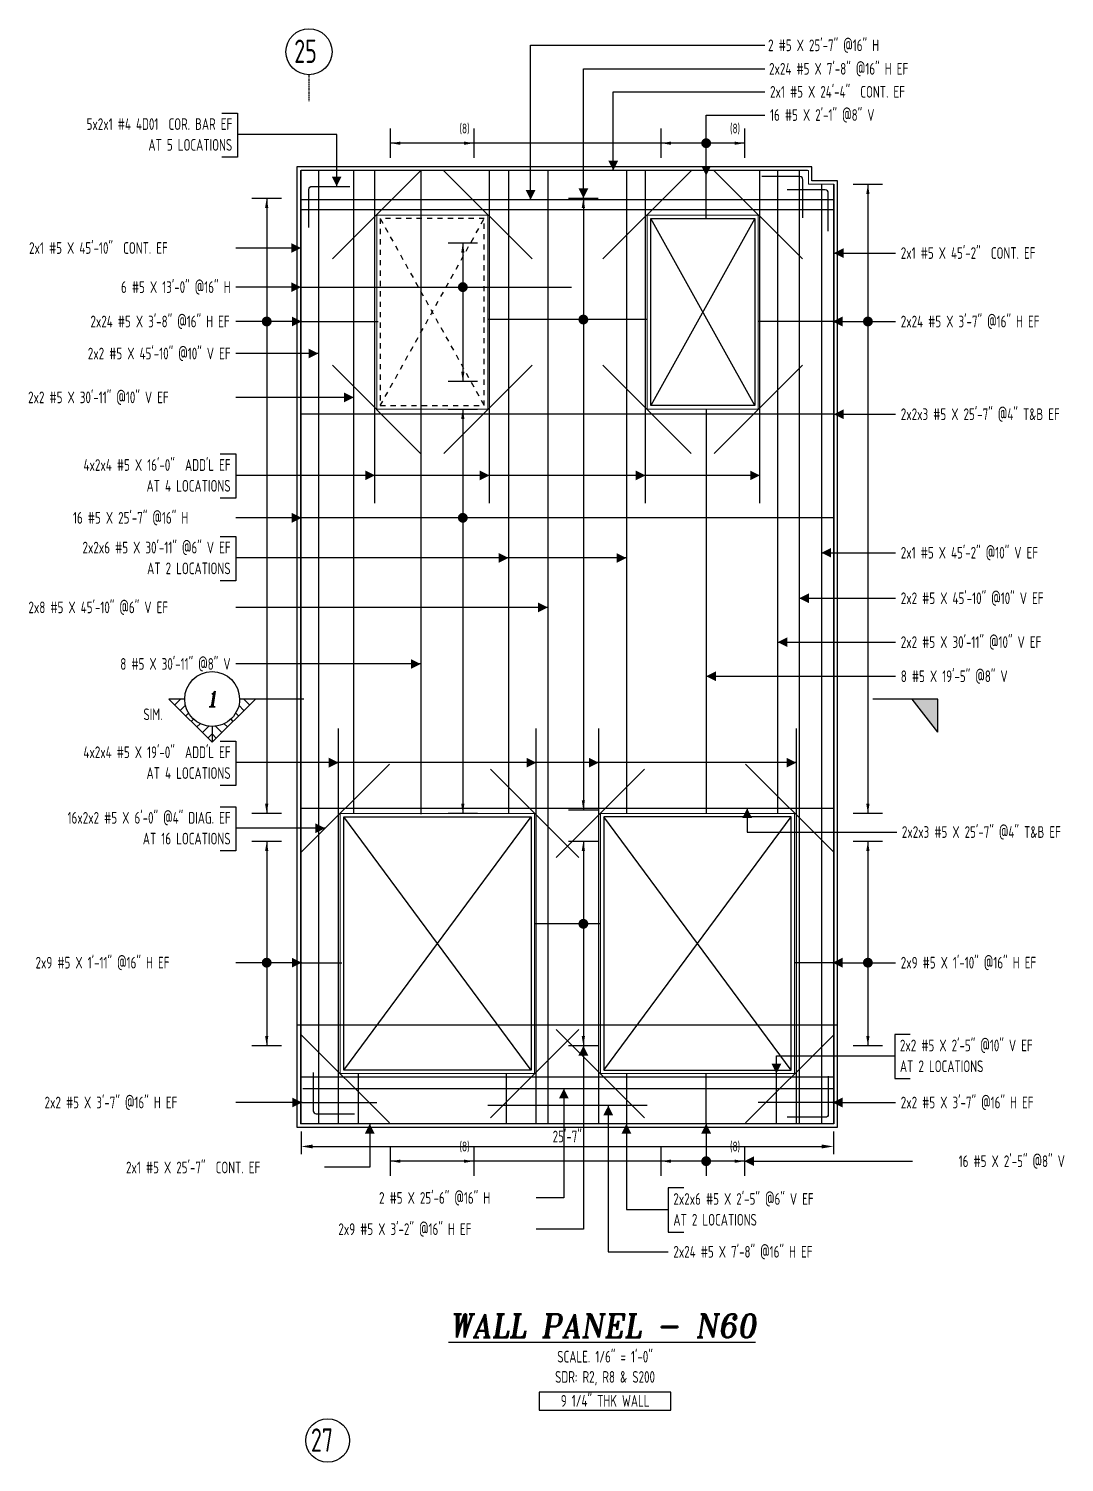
# Model space of a CAD drawing. Header units: inches. Extents: x -3675 to 33171, y -2273 to 1837.
# Drawn here: x 29381 to 29978, y 166 to 993 of the extents above; entities that cross this region are included whole.
import ezdxf
from ezdxf.enums import TextEntityAlignment as Align

# ---------------------------------------------------------------- set-up
doc = ezdxf.new("R2010")
doc.units = ezdxf.units.IN
doc.header["$MEASUREMENT"] = 0
doc.linetypes.add('HIDDEN', pattern=[6, 3, -3])
doc.linetypes.add('PHANTOM', pattern=[2.5, 1.25, -0.25, 0.25, -0.25, 0.25, -0.25])
doc.layers.get('0').update_dxf_attribs({"linetype": 'CONTINUOUS'})
doc.layers.get('Defpoints').update_dxf_attribs({"linetype": 'CONTINUOUS'})
for name, color, linetype in [('0-25', 7, 'CONTINUOUS'), ('0-25TEXT', 7, 'CONTINUOUS'), ('0-35', 3, 'CONTINUOUS'), ('0-35TEXT', 3, 'CONTINUOUS'), ('0-50', 10, 'CONTINUOUS'), ('3', 3, 'CONTINUOUS'), ('BAR-LBL', 2, 'CONTINUOUS'), ('GRID', 8, 'PHANTOM'), ('Hatch', 253, 'CONTINUOUS'), ('hidden', 7, 'HIDDEN'), ('INTERMEDIATERANGELAY', 7, 'CONTINUOUS'), ('RANGELAY', 7, 'CONTINUOUS'), ('REBARS', 4, 'CONTINUOUS')]:
    doc.layers.add(name, color=color, linetype=linetype)
doc.layers.add('COVER', color=6, linetype='CONTINUOUS', lineweight=0, plot=False)
doc.styles.add('AR', font='ARCHQUIK.shx', dxfattribs={"width": 0.8})
doc.styles.add('ROMANT', font='romant')
doc.dimstyles.new('CADS_DIM_48', dxfattribs={"dimscale": 48, "dimtxt": 0.09375, "dimasz": 0.09375, "dimexe": 0.0625, "dimexo": 0.0625, "dimgap": 0.09375, "dimtad": 0, "dimtih": 1, "dimtoh": 1, "dimzin": 1, "dimdsep": 46, "dimlunit": 4, "dimtxsty": 'AR', "dimblk": 'CLOSED', "dimcen": 0.1875, "dimadec": 0, "dimazin": 0, "dimtfac": 1, "dimtofl": 0, "dimtmove": 0, "dimatfit": 1, "dimldrblk": 'DOTBLANK', "dimfxl": 1, "dimtzin": 0, "dimarcsym": 0})

# ---------------------------------------------------------------- blocks, each defined once
blk = doc.blocks.new('leadrblk')
blk.add_lwpolyline([(0, 0, 0, 1, 0), (1, 0, 1, 1, 0)], format="xyseb")
blk = doc.blocks.new('SECTARO')
at = {"linetype": 'Continuous'}
blk.add_line((33.32, 16.99), (20.13, 0), dxfattribs=at)
for p, q in [((33.32, 16.99), (33.32, 0)), ((33.32, 0), (0, 0))]:
    blk.add_line(p, q)
for points in [[(33.32, 0), (33.32, 16.99), (33.32, 0), (20.13, 0)], [(33.32, 16.99), (20.13, 0), (33.32, 0), (33.32, 16.99)]]:
    blk.add_solid(points, dxfattribs=at)
blk = doc.blocks.new('*X3')
at = {"color": 0, "linetype": 'Continuous'}
for p, q in [((-1.108, 0.278), (-1.075, 0.312)), ((-1.081, 0.217), (-1.031, 0.267)), ((-1.013, 0.197), (-0.986, 0.223)), ((-0.96, 0.161), (-0.942, 0.179)), ((-0.92, 0.112), (-0.898, 0.135)), ((-0.895, 0.05), (-0.854, 0.091)), ((-0.856, 0), (-0.81, 0.046)), ((-0.768, 0), (-0.765, 0.002))]:
    blk.add_line(p, q, dxfattribs=at)
blk = doc.blocks.new('*X2')
at = {"color": 0, "linetype": 'Continuous'}
for p, q in [((-1.108, 0.278), (-1.075, 0.312)), ((-0.96, 0.161), (-0.942, 0.179)), ((-0.856, 0), (-0.81, 0.046))]:
    blk.add_line(p, q, dxfattribs=at)
blk = doc.blocks.new('SECTNU')
at = {"linetype": 'Continuous'}
blk.add_line((-24.74, 0), (-32.81, 0), dxfattribs=at)
blk.add_line((0, 0), (-24.74, 0))
at = {"layer": '3'}
for p, q in [((-68.89, 0), (-46.81, 22.07)), ((-60.81, 0), (-68.89, 0))]:
    blk.add_line(p, q, dxfattribs=at)
at = {"layer": '3', "linetype": 'Continuous'}
blk.add_line((-46.81, 14), (-46.81, 22.07), dxfattribs=at)
at = {"layer": '3'}
for points in [[(-46.81, 22.07), (-24.74, 0), (-32.81, 0, 1)], [(-32.81, 0, 0.414214), (-46.81, 14)]]:
    blk.add_lwpolyline(points, format="xyb", dxfattribs=at)
for start, end in [(90, 180), (180, 0)]:
    blk.add_arc((-46.81, 0), 14, start, end, dxfattribs=at)
at = {"linetype": 'Continuous', "xscale": -64, "yscale": 64, "zscale": 64, "rotation": 359.9999999999999}
blk.add_blockref('*X3', (-117.73, 0), dxfattribs=at)
at = {"linetype": 'Continuous', "xscale": 64, "yscale": 64, "zscale": 64}
for name in ['*X3', '*X2']:
    blk.add_blockref(name, (24.1, 0), dxfattribs=at)
at = {"linetype": 'Continuous', "style": 'ROMANT', "oblique": 9, "width": 0.9}
blk.add_attdef('NO', text='', height=8, dxfattribs=at).set_placement((-46.81, 0), align=Align.MIDDLE)
blk = doc.blocks.new('*D1750')
at = {"layer": 'COVER', "color": 0, "lineweight": -2, "transparency": 16777216}
for p, q in [((29538.23, 356.78), (29538.23, 343.7)), ((29845.23, 356.78), (29845.23, 343.7)), ((29544.98, 348.2), (29838.48, 348.2))]:
    blk.add_line(p, q, dxfattribs=at)
at = {"layer": 'COVER', "color": 0, "transparency": 16777216}
for points in [[(29544.98, 349.32), (29544.98, 347.07), (29538.23, 348.2)], [(29838.48, 349.32), (29838.48, 347.07), (29845.23, 348.2)]]:
    blk.add_solid(points, dxfattribs=at)
at = {"layer": 'Defpoints', "color": 0, "transparency": 16777216}
for p in [(29538.23, 361.28), (29845.23, 361.28), (29845.23, 348.2)]:
    blk.add_point(p, dxfattribs=at)
at = {"layer": 'COVER', "color": 0, "transparency": 16777216, "insert": (29691.73, 353.94), "char_height": 6.75, "attachment_point": 5, "style": 'AR'}
blk.add_mtext('25\'-7"', dxfattribs=at)
blk = doc.blocks.new('_DotBlank')
at = {"layer": '0-35', "color": 0, "lineweight": -2}
blk.add_line((-0.5, 0), (-1, 0), dxfattribs=at)
blk.add_circle((0, 0), 0.5, dxfattribs=at)
blk = doc.blocks.new('rendmark')
at = {"color": 4}
blk.add_line((0, -3), (0, 3), dxfattribs=at)
blk = doc.blocks.new('rarrow')
at = {"color": 7}
blk.add_solid([(2, -0.33), (2, 0.33), (0, 0)], dxfattribs=at)
blk = doc.blocks.new('*U3213', base_point=(29793.86, 339.69))
at = {"layer": 'INTERMEDIATERANGELAY'}
blk.add_line((29745.85, 339.69), (29637.86, 339.69), dxfattribs=at)
at = {"layer": 'RANGELAY'}
for p, q in [((29637.86, 339.69), (29589.86, 339.69)), ((29793.86, 339.69), (29745.85, 339.69))]:
    blk.add_line(p, q, dxfattribs=at)
at = {"layer": 'RANGELAY', "xscale": 2.834645669291339, "yscale": 2.834645669291339}
for name, p, rotation in [('rendmark', (29589.86, 339.69), 359.999996929531), ('rendmark', (29637.86, 339.69), 180), ('rendmark', (29745.85, 339.69), 359.999996929531), ('rendmark', (29793.86, 339.69), 180), ('rarrow', (29589.86, 339.69), 359.999996929531), ('rarrow', (29637.86, 339.69), 180), ('rarrow', (29745.85, 339.69), 359.999996929531), ('rarrow', (29793.86, 339.69), 180)]:
    blk.add_blockref(name, p, dxfattribs=dict(at, rotation=rotation))
blk = doc.blocks.new('VPM7DE710')
at = {"const_width": 1}
blk.add_lwpolyline([(-0.5, 0, 1), (0.5, 0, 1)], format="xyb", close=True, dxfattribs=at)
blk = doc.blocks.new('*U3211', base_point=(29793.86, 926.98))
at = {"layer": 'INTERMEDIATERANGELAY'}
blk.add_line((29745.85, 926.98), (29637.86, 926.98), dxfattribs=at)
at = {"layer": 'RANGELAY'}
for p, q in [((29637.86, 926.98), (29589.86, 926.98)), ((29793.86, 926.98), (29745.85, 926.98))]:
    blk.add_line(p, q, dxfattribs=at)
at = {"layer": 'RANGELAY', "xscale": 2.834645669291339, "yscale": 2.834645669291339}
for name, p, rotation in [('rendmark', (29589.86, 926.98), 359.999996929531), ('rendmark', (29637.86, 926.98), 180), ('rendmark', (29745.85, 926.98), 359.999996929531), ('rendmark', (29793.86, 926.98), 180), ('rarrow', (29589.86, 926.98), 359.999996929531), ('rarrow', (29637.86, 926.98), 180), ('rarrow', (29745.85, 926.98), 359.999996929531), ('rarrow', (29793.86, 926.98), 180)]:
    blk.add_blockref(name, p, dxfattribs=dict(at, rotation=rotation))
blk = doc.blocks.new('VPM7DE920')
at = {"const_width": 1}
blk.add_lwpolyline([(-0.5, 0, 1), (0.5, 0, 1)], format="xyb", close=True, dxfattribs=at)
blk = doc.blocks.new('*U2789', base_point=(29737.86, 371.49))
at = {"layer": 'REBARS', "color": 0}
blk.add_lwpolyline([(29737.86, 371.8), (29645.86, 371.8)], dxfattribs=at)
blk = doc.blocks.new('*U2542', base_point=(29845.48, 888.17))
at = {"layer": 'REBARS', "color": 0}
blk.add_lwpolyline([(29845.48, 888.48), (29538.48, 888.48)], dxfattribs=at)
blk = doc.blocks.new('*U2543', base_point=(29845.48, 770.94))
at = {"layer": 'REBARS', "color": 0}
blk.add_lwpolyline([(29845.48, 770.62), (29538.48, 770.62)], dxfattribs=at)
blk = doc.blocks.new('*U2032', base_point=(29812.04, 361.28))
at = {"layer": 'REBARS', "color": 0}
blk.add_lwpolyline([(29812.35, 361.28), (29812.35, 390.28)], dxfattribs=at)
blk = doc.blocks.new('*U2033', base_point=(29571.68, 361.28))
at = {"layer": 'REBARS', "color": 0}
blk.add_lwpolyline([(29571.36, 361.28), (29571.36, 390.28)], dxfattribs=at)
blk = doc.blocks.new('*U1919', base_point=(29710.86, 476.33))
at = {"layer": 'REBARS', "color": 0}
blk.add_lwpolyline([(29710.86, 476.64), (29672.86, 476.64)], dxfattribs=at)
blk = doc.blocks.new('*U3203', base_point=(29701.01, 524.28))
at = {"layer": 'RANGELAY'}
blk.add_line((29701.01, 524.28), (29701.01, 406.28), dxfattribs=at)
at = {"layer": 'RANGELAY', "xscale": 2.834645669291339, "yscale": 2.834645669291339}
for name, p, rotation in [('rendmark', (29701.01, 524.28), 269.9999999999999), ('rarrow', (29701.01, 524.28), 269.9999999999999), ('rendmark', (29701.01, 406.28), 89.999996929531), ('rarrow', (29701.01, 406.28), 89.999996929531)]:
    blk.add_blockref(name, p, dxfattribs=dict(at, rotation=rotation))
blk = doc.blocks.new('VPM7E1070')
at = {"const_width": 1}
blk.add_lwpolyline([(-0.5, 0, 1), (0.5, 0, 1)], format="xyb", close=True, dxfattribs=at)
blk = doc.blocks.new('*U1920', base_point=(29737.86, 824.94))
at = {"layer": 'REBARS', "color": 0}
blk.add_lwpolyline([(29737.86, 825.25), (29645.86, 825.25)], dxfattribs=at)
blk = doc.blocks.new('*U3202', base_point=(29701.01, 895.28))
at = {"layer": 'RANGELAY'}
blk.add_line((29701.01, 895.28), (29701.01, 542.28), dxfattribs=at)
at = {"layer": 'RANGELAY', "xscale": 2.834645669291339, "yscale": 2.834645669291339}
for name, p, rotation in [('rendmark', (29701.01, 895.28), 269.9999999999999), ('rarrow', (29701.01, 895.28), 269.9999999999999), ('rarrow', (29701.01, 542.28), 89.999996929531), ('rendmark', (29701.01, 542.28), 89.999996929531)]:
    blk.add_blockref(name, p, dxfattribs=dict(at, rotation=rotation))
blk = doc.blocks.new('VPM7E1170')
at = {"const_width": 1}
blk.add_lwpolyline([(-0.5, 0, 1), (0.5, 0, 1)], format="xyb", close=True, dxfattribs=at)
blk = doc.blocks.new('*U2447', base_point=(29825.79, 911.28))
at = {"layer": 'REBARS', "color": 0}
blk.add_lwpolyline([(29825.48, 911.28), (29825.48, 361.28)], dxfattribs=at)
blk = doc.blocks.new('*U2093', base_point=(29812.76, 540.28))
at = {"layer": 'REBARS', "color": 0}
blk.add_lwpolyline([(29813.07, 540.28), (29813.07, 911.28)], dxfattribs=at)
blk = doc.blocks.new('*U2723', base_point=(29844.86, 823.81))
at = {"layer": 'REBARS', "color": 0}
blk.add_lwpolyline([(29844.86, 824.12), (29801.86, 824.12)], dxfattribs=at)
blk = doc.blocks.new('*U3201', base_point=(29865.09, 903.28))
at = {"layer": 'RANGELAY'}
blk.add_line((29865.09, 903.28), (29865.09, 540.28), dxfattribs=at)
at = {"layer": 'RANGELAY', "xscale": 2.834645669291339, "yscale": 2.834645669291339}
for name, p, rotation in [('rendmark', (29865.09, 903.28), 269.9999999999999), ('rarrow', (29865.09, 903.28), 269.9999999999999), ('rarrow', (29865.09, 540.28), 89.999996929531), ('rendmark', (29865.09, 540.28), 89.999996929531)]:
    blk.add_blockref(name, p, dxfattribs=dict(at, rotation=rotation))
blk = doc.blocks.new('VPM7E13B0')
at = {"const_width": 1}
blk.add_lwpolyline([(-0.5, 0, 1), (0.5, 0, 1)], format="xyb", close=True, dxfattribs=at)
blk = doc.blocks.new('*U1921', base_point=(29844.86, 453.92))
at = {"layer": 'REBARS', "color": 0}
blk.add_lwpolyline([(29844.86, 454.23), (29822.86, 454.23)], dxfattribs=at)
blk = doc.blocks.new('*U3200', base_point=(29865.09, 524.28))
at = {"layer": 'RANGELAY'}
blk.add_line((29865.09, 524.28), (29865.09, 406.28), dxfattribs=at)
at = {"layer": 'RANGELAY', "xscale": 2.834645669291339, "yscale": 2.834645669291339}
for name, p, rotation in [('rendmark', (29865.09, 524.28), 269.9999999999999), ('rarrow', (29865.09, 524.28), 269.9999999999999), ('rendmark', (29865.09, 406.28), 89.999996929531), ('rarrow', (29865.09, 406.28), 89.999996929531)]:
    blk.add_blockref(name, p, dxfattribs=dict(at, rotation=rotation))
blk = doc.blocks.new('VPM7E14B0')
at = {"const_width": 1}
blk.add_lwpolyline([(-0.5, 0, 1), (0.5, 0, 1)], format="xyb", close=True, dxfattribs=at)
blk = doc.blocks.new('*U1922', base_point=(29538.66, 823.81))
at = {"layer": 'REBARS', "color": 0}
blk.add_lwpolyline([(29538.66, 824.12), (29582.66, 824.12)], dxfattribs=at)
blk = doc.blocks.new('*U3199', base_point=(29518.42, 895.28))
at = {"layer": 'RANGELAY'}
blk.add_line((29518.42, 895.28), (29518.42, 540.28), dxfattribs=at)
at = {"layer": 'RANGELAY', "xscale": 2.834645669291339, "yscale": 2.834645669291339}
for name, p, rotation in [('rendmark', (29518.42, 895.28), 269.9999999999999), ('rarrow', (29518.42, 895.28), 269.9999999999999), ('rarrow', (29518.42, 540.28), 89.999996929531), ('rendmark', (29518.42, 540.28), 89.999996929531)]:
    blk.add_blockref(name, p, dxfattribs=dict(at, rotation=rotation))
blk = doc.blocks.new('VPM7E15C0')
at = {"const_width": 1}
blk.add_lwpolyline([(-0.5, 0, 1), (0.5, 0, 1)], format="xyb", close=True, dxfattribs=at)
blk = doc.blocks.new('*U1923', base_point=(29538.66, 453.92))
at = {"layer": 'REBARS', "color": 0}
blk.add_lwpolyline([(29538.66, 454.23), (29561.66, 454.23)], dxfattribs=at)
blk = doc.blocks.new('*U3198', base_point=(29518.42, 524.28))
at = {"layer": 'RANGELAY'}
blk.add_line((29518.42, 524.28), (29518.42, 406.28), dxfattribs=at)
at = {"layer": 'RANGELAY', "xscale": 2.834645669291339, "yscale": 2.834645669291339}
for name, p, rotation in [('rendmark', (29518.42, 524.28), 269.9999999999999), ('rarrow', (29518.42, 524.28), 269.9999999999999), ('rendmark', (29518.42, 406.28), 89.999996929531), ('rarrow', (29518.42, 406.28), 89.999996929531)]:
    blk.add_blockref(name, p, dxfattribs=dict(at, rotation=rotation))
blk = doc.blocks.new('VPM7E16D0')
at = {"const_width": 1}
blk.add_lwpolyline([(-0.5, 0, 1), (0.5, 0, 1)], format="xyb", close=True, dxfattribs=at)
blk = doc.blocks.new('*U2541', base_point=(29845.23, 894.06))
at = {"layer": 'REBARS', "color": 0}
blk.add_lwpolyline([(29845.23, 894.37), (29538.23, 894.37)], dxfattribs=at)
blk = doc.blocks.new('*U2027', base_point=(29771.51, 361.28))
at = {"layer": 'REBARS', "color": 0}
blk.add_lwpolyline([(29771.82, 361.28), (29771.82, 390.28)], dxfattribs=at)
blk = doc.blocks.new('*U2722', base_point=(29844.86, 373.25))
at = {"layer": 'REBARS', "color": 0}
blk.add_lwpolyline([(29844.86, 373.56), (29801.86, 373.56)], dxfattribs=at)
blk = doc.blocks.new('*U1924', base_point=(29845.23, 381.23))
at = {"layer": 'REBARS', "color": 0}
blk.add_lwpolyline([(29845.23, 381.54), (29539.23, 381.54)], dxfattribs=at)
blk = doc.blocks.new('*U1925', base_point=(29538.86, 373.25))
at = {"layer": 'REBARS', "color": 0}
blk.add_lwpolyline([(29538.86, 373.56), (29581.86, 373.56)], dxfattribs=at)
blk = doc.blocks.new('*U2446', base_point=(29547.92, 911.28))
at = {"layer": 'REBARS', "color": 0}
blk.add_lwpolyline([(29548.23, 911.28), (29548.23, 361.28)], dxfattribs=at)
blk = doc.blocks.new('*U2092', base_point=(29569.01, 540.28))
at = {"layer": 'REBARS', "color": 0}
blk.add_lwpolyline([(29568.69, 540.28), (29568.69, 911.28)], dxfattribs=at)
blk = doc.blocks.new('*U2539', base_point=(29845.48, 542.92))
at = {"layer": 'REBARS', "color": 0}
blk.add_lwpolyline([(29845.48, 543.23), (29538.48, 543.23)], dxfattribs=at)
blk = doc.blocks.new('*U2540', base_point=(29845.48, 388.46))
at = {"layer": 'REBARS', "color": 0}
blk.add_lwpolyline([(29845.48, 388.15), (29538.48, 388.15)], dxfattribs=at)
blk = doc.blocks.new('*U2030', base_point=(29726.16, 390.28))
at = {"layer": 'REBARS', "color": 0}
blk.add_lwpolyline([(29725.85, 390.28), (29725.85, 361.28)], dxfattribs=at)
blk = doc.blocks.new('*U2031', base_point=(29656.72, 390.28))
at = {"layer": 'REBARS', "color": 0}
blk.add_lwpolyline([(29656.41, 390.28), (29656.41, 361.28)], dxfattribs=at)
blk = doc.blocks.new('*U1926', base_point=(29823.54, 361.28))
at = {"layer": 'REBARS', "color": 0}
blk.add_lwpolyline([(29823.86, 361.28), (29823.86, 589.28)], dxfattribs=at)
blk = doc.blocks.new('*U1927', base_point=(29710.17, 361.28))
at = {"layer": 'REBARS', "color": 0}
blk.add_lwpolyline([(29709.86, 361.28), (29709.86, 589.28)], dxfattribs=at)
blk = doc.blocks.new('*U1928', base_point=(29673.54, 361.28))
at = {"layer": 'REBARS', "color": 0}
blk.add_lwpolyline([(29673.86, 361.28), (29673.86, 589.28)], dxfattribs=at)
blk = doc.blocks.new('*U1929', base_point=(29560.17, 361.28))
at = {"layer": 'REBARS', "color": 0}
blk.add_lwpolyline([(29559.86, 361.28), (29559.86, 589.28)], dxfattribs=at)
blk = doc.blocks.new('*U1930', base_point=(29538.01, 518.12))
at = {"layer": 'REBARS', "color": 0}
blk.add_lwpolyline([(29538.23, 517.9), (29589.14, 568.81)], dxfattribs=at)
blk = doc.blocks.new('*U1931', base_point=(29538.01, 412.44))
at = {"layer": 'REBARS', "color": 0}
blk.add_lwpolyline([(29538.23, 412.66), (29589.14, 361.75)], dxfattribs=at)
blk = doc.blocks.new('*U2090', base_point=(29726.16, 911.28))
at = {"layer": 'REBARS', "color": 0}
blk.add_lwpolyline([(29725.85, 911.28), (29725.85, 540.28)], dxfattribs=at)
blk = doc.blocks.new('*U2091', base_point=(29658.17, 911.28))
at = {"layer": 'REBARS', "color": 0}
blk.add_lwpolyline([(29657.86, 911.28), (29657.86, 540.28)], dxfattribs=at)
blk = doc.blocks.new('*U2445', base_point=(29680.87, 911.28))
at = {"layer": 'REBARS', "color": 0}
blk.add_lwpolyline([(29680.55, 911.28), (29680.55, 361.28)], dxfattribs=at)
blk = doc.blocks.new('*U2538', base_point=(29845.23, 361.59))
at = {"layer": 'REBARS', "color": 0}
blk.add_lwpolyline([(29845.23, 361.28), (29538.23, 361.28)], dxfattribs=at)
blk = doc.blocks.new('*U1932', base_point=(29542.44, 902.34))
at = {"layer": 'REBARS', "color": 0}
blk.add_lwpolyline([(29542.69, 878.34), (29542.69, 900.34, -0.414214), (29544.44, 902.09), (29566.44, 902.09)], format="xyb", dxfattribs=at)
blk = doc.blocks.new('*U2504', base_point=(29838.6, 903.28))
at = {"layer": 'REBARS', "color": 0}
blk.add_lwpolyline([(29838.29, 903.28), (29838.29, 361.28)], dxfattribs=at)
blk = doc.blocks.new('*U1933', base_point=(29827.86, 907.93))
at = {"layer": 'REBARS', "color": 0}
blk.add_lwpolyline([(29827.61, 883.93), (29827.61, 905.93, 0.414214), (29825.86, 907.68), (29803.86, 907.68)], format="xyb", dxfattribs=at)
blk = doc.blocks.new('*U1934', base_point=(29845.79, 903.28))
at = {"layer": 'REBARS', "color": 0}
blk.add_lwpolyline([(29845.48, 903.28), (29845.48, 361.28)], dxfattribs=at)
blk = doc.blocks.new('*U1935', base_point=(29830.23, 910.97))
at = {"layer": 'REBARS', "color": 0}
blk.add_lwpolyline([(29830.23, 911.28), (29538.23, 911.28)], dxfattribs=at)
blk = doc.blocks.new('*U3197', base_point=(29631.5, 773.57))
at = {"layer": 'RANGELAY'}
blk.add_line((29631.5, 773.57), (29631.5, 540.28), dxfattribs=at)
at = {"layer": 'RANGELAY', "xscale": 2.834645669291339, "yscale": 2.834645669291339}
for name, p, rotation in [('rendmark', (29631.5, 773.57), 269.9999999999999), ('rarrow', (29631.5, 773.57), 269.9999999999999), ('rarrow', (29631.5, 540.28), 89.999996929531), ('rendmark', (29631.5, 540.28), 89.999996929531)]:
    blk.add_blockref(name, p, dxfattribs=dict(at, rotation=rotation))
blk = doc.blocks.new('VPM7E2510')
at = {"const_width": 1}
blk.add_lwpolyline([(-0.5, 0, 1), (0.5, 0, 1)], format="xyb", close=True, dxfattribs=at)
blk = doc.blocks.new('*U1936', base_point=(29845.48, 710.55))
at = {"layer": 'REBARS', "color": 0}
blk.add_lwpolyline([(29845.48, 710.86), (29538.48, 710.86)], dxfattribs=at)
blk = doc.blocks.new('*U1937', base_point=(29842.48, 900.28))
at = {"layer": 'REBARS', "color": 0}
blk.add_lwpolyline([(29842.23, 876.28), (29842.23, 898.28, 0.414214), (29840.48, 900.03), (29818.48, 900.03)], format="xyb", dxfattribs=at)
blk = doc.blocks.new('*U1938', base_point=(29771.51, 883.33))
at = {"layer": 'REBARS', "color": 0}
blk.add_lwpolyline([(29771.82, 883.33), (29771.82, 908.33)], dxfattribs=at)
blk = doc.blocks.new('*U1939', base_point=(29845.17, 361.28))
at = {"layer": 'REBARS', "color": 0}
blk.add_lwpolyline([(29845.48, 361.28), (29845.48, 903.28)], dxfattribs=at)
blk = doc.blocks.new('*U1940', base_point=(29537.92, 361.28))
at = {"layer": 'REBARS', "color": 0}
blk.add_lwpolyline([(29538.23, 361.28), (29538.23, 911.28)], dxfattribs=at)
blk = doc.blocks.new('*U1941', base_point=(29544.96, 366.78))
at = {"layer": 'REBARS', "color": 0}
blk.add_lwpolyline([(29545.21, 390.78), (29545.21, 368.78, 0.414214), (29546.96, 367.03), (29568.96, 367.03)], format="xyb", dxfattribs=at)
blk = doc.blocks.new('*U1942', base_point=(29842.48, 364.78))
at = {"layer": 'REBARS', "color": 0}
blk.add_lwpolyline([(29842.23, 388.78), (29842.23, 366.78, -0.414214), (29840.48, 365.03), (29818.48, 365.03)], format="xyb", dxfattribs=at)
blk = doc.blocks.new('*U1943', base_point=(29712.05, 860.42))
at = {"layer": 'REBARS', "color": 0}
blk.add_lwpolyline([(29712.27, 860.2), (29763.18, 911.11)], dxfattribs=at)
blk = doc.blocks.new('*U1944', base_point=(29827.66, 860.42))
at = {"layer": 'REBARS', "color": 0}
blk.add_lwpolyline([(29827.43, 860.2), (29776.52, 911.11)], dxfattribs=at)
blk = doc.blocks.new('*U1945', base_point=(29712.05, 798.68))
at = {"layer": 'REBARS', "color": 0}
blk.add_lwpolyline([(29712.27, 798.91), (29763.18, 747.99)], dxfattribs=at)
blk = doc.blocks.new('*U1946', base_point=(29827.66, 798.68))
at = {"layer": 'REBARS', "color": 0}
blk.add_lwpolyline([(29827.43, 798.91), (29776.52, 747.99)], dxfattribs=at)
blk = doc.blocks.new('*U1947', base_point=(29556.06, 860.42))
at = {"layer": 'REBARS', "color": 0}
blk.add_lwpolyline([(29556.28, 860.2), (29607.19, 911.11)], dxfattribs=at)
blk = doc.blocks.new('*U1948', base_point=(29671.66, 860.42))
at = {"layer": 'REBARS', "color": 0}
blk.add_lwpolyline([(29671.44, 860.2), (29620.53, 911.11)], dxfattribs=at)
blk = doc.blocks.new('*U1949', base_point=(29556.06, 798.68))
at = {"layer": 'REBARS', "color": 0}
blk.add_lwpolyline([(29556.28, 798.91), (29607.19, 747.99)], dxfattribs=at)
blk = doc.blocks.new('*U1950', base_point=(29671.66, 798.68))
at = {"layer": 'REBARS', "color": 0}
blk.add_lwpolyline([(29671.44, 798.91), (29620.53, 747.99)], dxfattribs=at)
blk = doc.blocks.new('*U1951', base_point=(29685.06, 515.17))
at = {"layer": 'REBARS', "color": 0}
blk.add_lwpolyline([(29685.28, 514.95), (29736.19, 565.86)], dxfattribs=at)
blk = doc.blocks.new('*U1952', base_point=(29845.7, 518.12))
at = {"layer": 'REBARS', "color": 0}
blk.add_lwpolyline([(29845.48, 517.9), (29794.57, 568.81)], dxfattribs=at)
blk = doc.blocks.new('*U1953', base_point=(29685.06, 415.39))
at = {"layer": 'REBARS', "color": 0}
blk.add_lwpolyline([(29685.28, 415.62), (29736.19, 364.7)], dxfattribs=at)
blk = doc.blocks.new('*U1954', base_point=(29845.7, 412.44))
at = {"layer": 'REBARS', "color": 0}
blk.add_lwpolyline([(29845.48, 412.66), (29794.57, 361.75)], dxfattribs=at)
blk = doc.blocks.new('*U1955', base_point=(29698.66, 515.17))
at = {"layer": 'REBARS', "color": 0}
blk.add_lwpolyline([(29698.43, 514.95), (29647.52, 565.86)], dxfattribs=at)
blk = doc.blocks.new('*U1956', base_point=(29698.66, 415.39))
at = {"layer": 'REBARS', "color": 0}
blk.add_lwpolyline([(29698.43, 415.62), (29647.52, 364.7)], dxfattribs=at)
blk = doc.blocks.new('*U1957', base_point=(29802.54, 719.28))
at = {"layer": 'REBARS', "color": 0}
blk.add_lwpolyline([(29802.86, 719.28), (29802.86, 911.28)], dxfattribs=at)
blk = doc.blocks.new('*U1958', base_point=(29737.16, 719.28))
at = {"layer": 'REBARS', "color": 0}
blk.add_lwpolyline([(29736.85, 719.28), (29736.85, 911.28)], dxfattribs=at)
blk = doc.blocks.new('*U1959', base_point=(29646.55, 719.28))
at = {"layer": 'REBARS', "color": 0}
blk.add_lwpolyline([(29646.86, 719.28), (29646.86, 911.28)], dxfattribs=at)
blk = doc.blocks.new('*U1960', base_point=(29581.17, 719.28))
at = {"layer": 'REBARS', "color": 0}
blk.add_lwpolyline([(29580.86, 719.28), (29580.86, 911.28)], dxfattribs=at)
blk = doc.blocks.new('*U2080', base_point=(29772.14, 773.28))
at = {"layer": 'REBARS', "color": 0}
blk.add_lwpolyline([(29771.82, 773.28), (29771.82, 540.28)], dxfattribs=at)
blk = doc.blocks.new('*U1961', base_point=(29607.52, 910.99))
at = {"layer": 'REBARS', "color": 0}
blk.add_lwpolyline([(29607.21, 910.99), (29607.21, 539.99)], dxfattribs=at)
blk = doc.blocks.new('*U3196', base_point=(29631.51, 869.53))
at = {"layer": 'RANGELAY'}
blk.add_line((29631.51, 869.53), (29631.51, 789.57), dxfattribs=at)
at = {"layer": 'RANGELAY', "xscale": 2.834645669291339, "yscale": 2.834645669291339}
for name, p, rotation in [('rendmark', (29631.51, 869.53), 269.9999999999999), ('rarrow', (29631.51, 869.53), 269.9999999999999), ('rarrow', (29631.51, 789.57), 89.999996929531), ('rendmark', (29631.51, 789.57), 89.999996929531)]:
    blk.add_blockref(name, p, dxfattribs=dict(at, rotation=rotation))
blk = doc.blocks.new('VPM7E2E00')
at = {"const_width": 1}
blk.add_lwpolyline([(-0.5, 0, 1), (0.5, 0, 1)], format="xyb", close=True, dxfattribs=at)
blk = doc.blocks.new('*U1962', base_point=(29538.23, 843.64))
at = {"layer": 'REBARS', "color": 0}
blk.add_lwpolyline([(29538.23, 843.95), (29694.23, 843.95)], dxfattribs=at)

msp = doc.modelspace()

# ---------------------------------------------------------------- linework, layer by layer
at = {"layer": '0-25'}
for p, q in [((29799.85688, 883.53077), (29739.84991, 775.57094)), ((29799.85688, 775.57094), (29739.84991, 883.53077)), ((29562.85688, 392.28077), (29670.85688, 538.28123)), ((29670.85688, 392.28077), (29562.85688, 538.28123)), ((29820.85688, 392.28077), (29712.85688, 538.28123)), ((29712.85688, 392.28077), (29820.85688, 538.28123))]:
    msp.add_line(p, q, dxfattribs=at)
at = {"layer": '0-25TEXT'}
for points in [[(29670.59624, 894.37051), (29670.59624, 983.44427), (29805.67455, 983.44427)], [(29701.01367, 895.28077), (29701.01367, 969.89211), (29805.67455, 969.89211)], [(29718.27297, 911.28077), (29718.27297, 956.61325), (29805.67455, 956.61325)], [(29492.52338, 944.388), (29501.52243, 944.388), (29501.52243, 918.89067), (29492.52338, 918.89067)], [(29771.82479, 908.28036), (29771.82479, 943.23307), (29805.67455, 943.23307)], [(29558.79484, 902.09436), (29558.79484, 932.0143), (29501.52243, 932.0143)], [(29538.23188, 866.51082), (29500.57751, 866.51082)], [(29845.48191, 863.6071), (29881.05482, 863.6071)], [(29538.23188, 843.95364), (29500.57751, 843.95365)], [(29538.65547, 824.12003), (29500.57885, 824.12003)], [(29844.85688, 824.12003), (29881.05482, 824.12003)], [(29548.23189, 805.64224), (29500.57751, 805.64224)], [(29568.6928, 780.33799), (29500.57751, 780.33799)], [(29845.4819, 770.62323), (29881.05482, 770.62323)], [(29491.57846, 747.70396), (29500.57751, 747.70396), (29500.57751, 722.20664), (29491.57846, 722.20664)], [(29802.85694, 735.33026), (29500.57751, 735.33026)], [(29538.5068, 710.86055), (29500.57751, 710.86055)], [(29491.57846, 700.06988), (29500.57751, 700.06988), (29500.57751, 674.57256), (29491.57846, 674.57256)], [(29725.84991, 687.69619), (29500.57751, 687.69618)], [(29838.28514, 690.72455), (29881.05482, 690.72455)], [(29825.48188, 664.46097), (29881.05482, 664.46097)], [(29680.55362, 659.19722), (29500.57751, 659.19722)], [(29813.07473, 639.15672), (29881.05482, 639.15672)], [(29607.20992, 626.56906), (29500.57751, 626.56906)], [(29771.82471, 619.44604), (29881.05482, 619.44604)], [(29491.57846, 581.99649), (29500.57751, 581.99649), (29500.57751, 556.49917), (29491.57846, 556.49917)], [(29823.85687, 569.62279), (29500.57751, 569.62279)], [(29491.57846, 544.16953), (29500.57751, 544.16953), (29500.57751, 518.6722), (29491.57846, 518.6722)], [(29795.44395, 543.22895), (29795.44395, 529.59292), (29881.68444, 529.59292)], [(29552.12885, 531.79583), (29500.57751, 531.79583)], [(29538.65548, 454.22788), (29500.57885, 454.22788)], [(29844.85688, 454.22788), (29881.05482, 454.22788)], [(29701.01368, 406.28077), (29701.01368, 300.49574), (29673.71558, 300.49574)], [(29889.55307, 412.83967), (29880.55402, 412.83967), (29880.55402, 387.34235), (29889.55307, 387.34235)], [(29812.34925, 390.28081), (29812.34925, 400.46601), (29880.55402, 400.46597)], [(29689.79095, 381.53751), (29689.79095, 318.49664), (29673.71558, 318.49664)], [(29538.85688, 373.56329), (29500.57885, 373.56329)], [(29844.85688, 373.56329), (29881.05482, 373.56329)], [(29715.4011, 371.80305), (29715.4011, 287.45068), (29749.92119, 287.45068)], [(29577.81508, 361.28077), (29577.81508, 336.30222), (29551.8142, 336.30222)], [(29725.84991, 361.28069), (29725.84991, 311.90698), (29749.92119, 311.90698)], [(29771.82481, 361.28082), (29771.82481, 331.18884)], [(29793.85688, 339.69277), (29890.78006, 339.69277)], [(29758.92024, 324.28068), (29749.92119, 324.28068), (29749.92119, 298.78336), (29758.92024, 298.78336)]]:
    msp.add_lwpolyline(points, dxfattribs=at)
at = {"layer": '0-35'}
for points in [[(29832.85688, 913.28077), (29535.85688, 913.28077), (29535.85688, 359.28077), (29847.48188, 359.28077), (29847.48188, 905.28077), (29832.85688, 905.28077)], [(29799.85688, 775.57094), (29739.84991, 775.57094), (29739.84991, 883.53077), (29799.85688, 883.53077)], [(29562.85688, 538.28123), (29670.85688, 538.28123), (29670.85688, 392.28077), (29562.85688, 392.28077)], [(29820.85688, 538.28123), (29712.85688, 538.28123), (29712.85688, 392.28077), (29820.85688, 392.28077)]]:
    msp.add_lwpolyline(points, close=True, dxfattribs=at)
at = {"layer": '0-50'}
msp.add_lwpolyline([(29751.46275, 206.42195), (29675.5759, 206.42195), (29675.5759, 196.06559), (29751.46275, 196.06559)], close=True, dxfattribs=at)
for centre, radius in [((29542.80469, 979.7541), 13.29386), ((29553.58147, 178.56052), 12.57968)]:
    msp.add_circle(centre, radius, dxfattribs=at)
at = {"layer": 'COVER'}
for points in [[(29830.85688, 911.28077), (29537.85688, 911.28077), (29537.85688, 361.28077), (29845.48188, 361.28077), (29845.48188, 903.28077), (29830.85688, 903.28077)], [(29830.85688, 911.28077), (29538.23188, 911.28077), (29538.23188, 361.28077), (29845.48188, 361.28077), (29845.48188, 903.28077), (29830.85688, 903.28077)], [(29581.85688, 773.57094), (29645.86385, 773.57094), (29645.86385, 885.53077), (29581.85688, 885.53077)], [(29801.85688, 773.57094), (29737.84991, 773.57094), (29737.84991, 885.53077), (29801.85688, 885.53077)], [(29560.85688, 540.28123), (29672.85688, 540.28123), (29672.85688, 390.28077), (29560.85688, 390.28077)], [(29822.85688, 540.28123), (29710.85688, 540.28123), (29710.85688, 390.28077), (29822.85688, 390.28077)]]:
    msp.add_lwpolyline(points, close=True, dxfattribs=at)
at = {"layer": 'GRID', "lineweight": -3}
msp.add_lwpolyline([(29542.80469, 966.46025), (29542.80469, 951.26317)], dxfattribs=at)
at = {"layer": 'Hatch'}
msp.add_line((29536.23188, 418.28077), (29847.48188, 418.28077), dxfattribs=at)
at = {"layer": 'hidden'}
for p, q in [((29583.85688, 883.53077), (29643.86385, 775.57094)), ((29583.85688, 775.57094), (29643.86385, 883.53077))]:
    msp.add_line(p, q, dxfattribs=at)
msp.add_lwpolyline([(29583.85688, 775.57094), (29643.86385, 775.57094), (29643.86385, 883.53077), (29583.85688, 883.53077)], close=True, dxfattribs=at)

# ---------------------------------------------------------------- block references
ref = msp.add_blockref('SECTNU', (29539.80714, 606.31633), dxfattribs=dict(xscale=-1.129181470141702, yscale=1.129181470141702, zscale=1.129181470141702, rotation=180))
ref.add_attrib('NO', '1', dxfattribs={"linetype": 'Continuous', "height": 9.03345, "style": 'ROMANT', "oblique": 9, "width": 0.9}).set_placement((29486.94711, 606.31632), align=Align.MIDDLE)
at = {"xscale": -1.129181470141702, "yscale": 1.129181470141702, "zscale": 1.129181470141702, "rotation": 180}
msp.add_blockref('SECTARO', (29867.88036, 606.31634), dxfattribs=at)
at = {"layer": '0-25TEXT'}
for name, p, xscale, yscale in [('VPM7DE920', (29771.82479, 926.97692), 2.834645669291338, 2.834645669291338), ('leadrblk', (29538.23188, 866.51082), -5.623937007874017, 2.250708661417324), ('leadrblk', (29845.48191, 863.6071), 5.623937007874017, 2.250708661417324), ('leadrblk', (29538.23188, 843.95364), -5.623937007874017, 2.250708661417324), ('leadrblk', (29538.65547, 824.12003), -5.623937007874017, 2.250708661417324), ('leadrblk', (29844.85688, 824.12003), 5.623937007874017, 2.250708661417324), ('leadrblk', (29548.23189, 805.64224), -5.623937007874017, 2.250708661417324), ('leadrblk', (29568.6928, 780.33799), -5.623937007874017, 2.250708661417324), ('leadrblk', (29845.4819, 770.62323), 5.623937007874017, 2.250708661417324), ('leadrblk', (29580.85682, 735.33034), -5.623937007874017, 2.250708661417324), ('leadrblk', (29646.8639, 735.33021), -5.623937007874017, 2.250708661417324), ('leadrblk', (29736.84985, 735.33028), -5.623937007874017, 2.250708661417324), ('leadrblk', (29802.85694, 735.33026), -5.623937007874017, 2.250708661417324), ('leadrblk', (29538.5068, 710.86055), -5.623937007874017, 2.250708661417324), ('leadrblk', (29657.85763, 687.69619), -5.623937007874017, 2.250708661417324), ('leadrblk', (29725.84991, 687.69619), -5.623937007874017, 2.250708661417324), ('leadrblk', (29838.28514, 690.72455), 5.623937007874017, 2.250708661417324), ('leadrblk', (29680.55362, 659.19722), -5.623937007874017, 2.250708661417324), ('leadrblk', (29825.48188, 664.46097), 5.623937007874017, 2.250708661417324), ('leadrblk', (29813.07473, 639.15671), 5.623937007874017, 2.250708661417324), ('leadrblk', (29607.20992, 626.56906), -5.623937007874017, 2.250708661417324), ('leadrblk', (29771.82471, 619.44604), 5.623937007874017, 2.250708661417324), ('leadrblk', (29559.85689, 569.62288), -5.623937007874017, 2.250708661417324), ('leadrblk', (29673.85687, 569.62274), -5.623937007874017, 2.250708661417324), ('leadrblk', (29709.85689, 569.62283), -5.623937007874017, 2.250708661417324), ('leadrblk', (29823.85687, 569.62279), -5.623937007874017, 2.250708661417324), ('leadrblk', (29552.12885, 531.79583), -5.623937007874017, 2.250708661417324), ('leadrblk', (29538.65548, 454.22788), -5.623937007874017, 2.250708661417324), ('leadrblk', (29844.85688, 454.22788), 5.623937007874017, 2.250708661417324), ('leadrblk', (29538.85688, 373.56329), -5.623937007874017, 2.250708661417324), ('leadrblk', (29844.85688, 373.56329), 5.623937007874017, 2.250708661417324), ('VPM7DE710', (29771.82479, 339.69277), 2.834645669291338, 2.834645669291338)]:
    msp.add_blockref(name, p, dxfattribs=dict(at, xscale=xscale, yscale=yscale))
for name, p, xscale, yscale, rotation in [('leadrblk', (29718.27297, 911.28077), -5.623937007874017, 2.250708661417324, 269.9999984647655), ('leadrblk', (29558.79484, 902.09436), -5.623937007874017, 2.250708661417324, 269.9999984647655), ('leadrblk', (29771.82479, 908.28036), -5.623937007874017, 2.250708661417324, 269.9999984647655), ('leadrblk', (29670.59624, 894.37051), -5.623937007874017, 2.250708661417324, 269.9999984647655), ('leadrblk', (29701.01367, 895.28077), -5.623937007874017, 2.250708661417324, 269.9999984647655), ('VPM7E2E00', (29631.51401, 843.95365), 2.834645669291338, 2.834645669291338, 90.00000000000007), ('VPM7E1170', (29701.01367, 825.2509), 2.834645669291338, 2.834645669291338, 90.00000000000007), ('VPM7E15C0', (29518.41963, 824.12003), 2.834645669291338, 2.834645669291338, 269.9999999999999), ('VPM7E13B0', (29865.09272, 824.12003), 2.834645669291338, 2.834645669291338, 90.00000000000007), ('VPM7E2510', (29631.49996, 710.86056), 2.834645669291338, 2.834645669291338, 90.00000000000007), ('leadrblk', (29795.44395, 543.22895), -5.623937007874017, 2.250708661417324, 89.9999953942965), ('VPM7E1070', (29701.01367, 476.63803), 2.834645669291338, 2.834645669291338, 90.00000000000007), ('VPM7E16D0', (29518.41964, 454.22788), 2.834645669291338, 2.834645669291338, 269.9999999999999), ('VPM7E14B0', (29865.09272, 454.22788), 2.834645669291338, 2.834645669291338, 90.00000000000007), ('leadrblk', (29701.01368, 406.28077), 5.623937007874017, 2.250708661417324, 270.0000015352345), ('leadrblk', (29812.34925, 390.28081), -5.623937007874017, 2.250708661417324, 269.9999984647655), ('leadrblk', (29689.79095, 381.53751), -5.623937007874017, 2.250708661417324, 89.9999953942965), ('leadrblk', (29715.4011, 371.80305), 5.623937007874017, 2.250708661417324, 270.0000046057035), ('leadrblk', (29577.81508, 361.28077), 5.623937007874017, 2.250708661417324, 270.0000015352345), ('leadrblk', (29725.84991, 361.28069), 5.623937007874017, 2.250708661417324, 270.0000015352345), ('leadrblk', (29771.82481, 361.28082), 5.623937007874017, 2.250708661417324, 270.0000015352345), ('leadrblk', (29793.85688, 339.69277), -5.623937007874017, 2.250708661417324, 179.999996929531)]:
    msp.add_blockref(name, p, dxfattribs=dict(at, xscale=xscale, yscale=yscale, rotation=rotation))
at = {"layer": 'RANGELAY'}
for name, p in [('*U3211', (29793.85688, 926.97692)), ('*U3201', (29865.09272, 903.28077)), ('*U3199', (29518.41963, 895.28077)), ('*U3202', (29701.01367, 895.28077)), ('*U3196', (29631.51401, 869.53077)), ('*U3197', (29631.49996, 773.57094)), ('*U3198', (29518.41964, 524.28123)), ('*U3203', (29701.01367, 524.28123)), ('*U3200', (29865.09272, 524.28123)), ('*U3213', (29793.85688, 339.69277))]:
    msp.add_blockref(name, p, dxfattribs=at)
at = {"layer": 'REBARS', "color": 4}
for name, p in [('*U1940', (29537.91956, 361.28077)), ('*U1935', (29830.23188, 910.96827)), ('*U2446', (29547.91939, 911.28077)), ('*U1947', (29556.05876, 860.4172)), ('*U2092', (29569.00521, 540.28123)), ('*U1960', (29581.16932, 719.28077)), ('*U1961', (29607.52237, 910.99098)), ('*U1948', (29671.66197, 860.4172)), ('*U1959', (29646.55141, 719.28077)), ('*U2091', (29658.17014, 911.28077)), ('*U2445', (29680.86612, 911.28077)), ('*U1943', (29712.05179, 860.4172)), ('*U2090', (29726.16241, 911.28077)), ('*U1958', (29737.16235, 719.28077)), ('*U1944', (29827.655, 860.4172)), ('*U1957', (29802.54444, 719.28077)), ('*U2093', (29812.76231, 540.28123)), ('*U2447', (29825.79438, 911.28077)), ('*U1932', (29542.44033, 902.34435)), ('*U1938', (29771.5123, 883.32693)), ('*U1933', (29827.85688, 907.93147)), ('*U2504', (29838.59761, 903.28077)), ('*U1939', (29845.16956, 361.28077)), ('*U1934', (29845.79438, 903.28077)), ('*U2541', (29845.23188, 894.05799)), ('*U1937', (29842.48188, 900.28077)), ('*U2542', (29845.48188, 888.16599)), ('*U1962', (29538.23188, 843.64115)), ('*U1922', (29538.65547, 823.80753)), ('*U1920', (29737.86385, 824.9384)), ('*U2723', (29844.85688, 823.80753)), ('*U1949', (29556.05876, 798.68451)), ('*U1950', (29671.66197, 798.68451)), ('*U1945', (29712.05179, 798.68451)), ('*U1946', (29827.655, 798.68451)), ('*U2543', (29845.48188, 770.93573)), ('*U2080', (29772.13721, 773.28123)), ('*U1936', (29845.48188, 710.54805)), ('*U1929', (29560.16932, 361.28077)), ('*U1928', (29673.54444, 361.28077)), ('*U1927', (29710.16932, 361.28077)), ('*U1926', (29823.54444, 361.28077)), ('*U1930', (29538.01091, 518.11981)), ('*U1955', (29698.655, 515.16766)), ('*U1951', (29685.05876, 515.16766)), ('*U1952', (29845.70298, 518.11969)), ('*U2539', (29845.48188, 542.91645)), ('*U1919', (29710.85688, 476.32553)), ('*U1923', (29538.65548, 453.91538)), ('*U1921', (29844.85688, 453.91538)), ('*U1956', (29698.655, 415.39434)), ('*U1953', (29685.05876, 415.39434)), ('*U1931', (29538.01091, 412.44218)), ('*U1954', (29845.70301, 412.44234)), ('*U1941', (29544.96018, 366.77719)), ('*U2033', (29571.677, 361.28077)), ('*U2031', (29656.72454, 390.28077)), ('*U2030', (29726.16241, 390.28077)), ('*U2027', (29771.5123, 361.28077)), ('*U2032', (29812.03676, 361.28077)), ('*U1942', (29842.48188, 364.77719)), ('*U2540', (29845.48188, 388.46186)), ('*U1924', (29845.23188, 381.22501)), ('*U1925', (29538.85688, 373.25079)), ('*U2722', (29844.85688, 373.25079)), ('*U2789', (29737.86385, 371.49056)), ('*U2538', (29845.23188, 361.59327))]:
    msp.add_blockref(name, p, dxfattribs=at)

# ---------------------------------------------------------------- texts
at = {"color": 7, "linetype": 'Continuous', "style": 'ROMANT', "oblique": 9, "width": 0.95}
msp.add_text('%%UWALL PANEL - N60', height=13.5, dxfattribs=at).set_placement((29712.14745, 237.99386), align=Align.CENTER)
at = {"layer": '0-25TEXT', "style": 'AR', "width": 0.8}
for p in [(29637.86385, 932.64621), (29793.85688, 932.64621), (29637.86385, 345.36206), (29793.85688, 345.36206)]:
    msp.add_text(' (8) ', height=5.669291, rotation=359.99999693, dxfattribs=at).set_placement(p, align=Align.RIGHT)
at = {"layer": '0-35TEXT', "style": 'AR', "width": 0.8}
for s, p in [('AT 5 LOCATIONS', (29498.52275, 922.64028)), ('AT 4 LOCATIONS', (29497.57783, 725.95624)), ('AT 2 LOCATIONS', (29497.57783, 678.32216)), ('AT 4 LOCATIONS', (29497.57783, 560.24878)), ('AT 16 LOCATIONS', (29497.57783, 522.42181))]:
    msp.add_text(s, height=6.7498312, dxfattribs=at).set_placement(p, align=Align.RIGHT)
for s, height, p in [('SIM.', 6.749831, (29447.33525, 594.14204)), ('AT 2 LOCATIONS', 6.7498312, (29883.5537, 391.09195)), ('AT 2 LOCATIONS', 6.7498312, (29752.92087, 302.53297))]:
    msp.add_text(s, height=height, dxfattribs=at).set_placement(p)
for s, p in [('SCALE. 1/6" = 1\'-0"', (29713.51933, 223.54697)), ('SDR: R2, R8 & S200', (29713.51933, 211.87877)), ('9 1/4" THK WALL', (29713.59625, 198.09075))]:
    msp.add_text(s, height=6.7498312, dxfattribs=at).set_placement(p, align=Align.CENTER)
at = {"layer": '0-50', "style": 'AR', "width": 0.8}
for s, p in [('25', (29534.30976, 973.26765)), ('27', (29543.9101, 172.07406))]:
    msp.add_text(s, height=13.5, dxfattribs=at).set_placement(p)
at = {"layer": 'BAR-LBL', "style": 'AR', "width": 0.8}
for s, p in [('2 #5 X 25\'-7" @16" H', (29807.55711, 980.06963)), ('2x24 #5 X 7\'-8" @16" H EF', (29808.11567, 966.51746)), ('2x1 #5 X 24\'-4"  CONT. EF', (29808.67424, 953.2386)), ('16 #5 X 2\'-1" @8" V', (29808.67424, 939.85842)), ('2x1 #5 X 45\'-10"  CONT. EF', (29381.39692, 863.13617)), ('2x1 #5 X 45\'-2"  CONT. EF', (29884.0545, 860.23246)), ('2x24 #5 X 3\'-7" @16" H EF', (29884.0545, 820.74539)), ('2x2 #5 X 30\'-11" @10" V EF', (29380.83836, 776.96335)), ('2x2x3 #5 X 25\'-7" @4" T&B EF', (29884.0545, 767.24858)), ('16 #5 X 25\'-7" @16" H', (29406.7184, 707.4859)), ('2x1 #5 X 45\'-2" @10" V EF', (29884.0545, 687.3499)), ('2x8 #5 X 45\'-10" @6" V EF', (29381.02455, 655.82257)), ('2x2 #5 X 45\'-10" @10" V EF', (29884.0545, 661.08632)), ('2x2 #5 X 30\'-11" @10" V EF', (29884.0545, 635.78207)), ('8 #5 X 19\'-5" @8" V', (29884.0545, 616.0714)), ('2x2x3 #5 X 25\'-7" @4" T&B EF', (29884.68413, 526.21828)), ('2x9 #5 X 1\'-11" @16" H EF', (29385.12201, 450.85323)), ('2x9 #5 X 1\'-10" @16" H EF', (29884.0545, 450.85323)), ('2x2 #5 X 2\'-5" @10" V EF', (29883.5537, 403.09069)), ('2x2 #5 X 3\'-7" @16" H EF', (29390.33525, 370.18864)), ('2x2 #5 X 3\'-7" @16" H EF', (29884.0545, 370.18864)), ('2x1 #5 X 25\'-7"  CONT. EF', (29437.28829, 332.69484)), ('2 #5 X 25\'-6" @16" H', (29583.20784, 315.122)), ('2x2x6 #5 X 2\'-5" @6" V EF', (29752.92087, 314.53171)), ('2x9 #5 X 3\'-2" @16" H EF', (29559.74823, 297.1211)), ('2x24 #5 X 7\'-8" @16" H EF', (29752.92087, 284.07603))]:
    msp.add_text(s, height=6.7492913, dxfattribs=at).set_placement(p)
for s, p in [('5x2x1 #4 4D01  COR. BAR EF', (29498.52275, 934.63902)), ('6 #5 X 13\'-0" @16" H', (29497.57783, 840.579)), ('2x24 #5 X 3\'-8" @16" H EF', (29497.0206, 820.74539)), ('2x2 #5 X 45\'-10" @10" V EF', (29497.57783, 802.26759)), ('4x2x4 #5 X 16\'-0"  ADD\'L EF', (29497.57783, 737.95498)), ('2x2x6 #5 X 30\'-11" @6" V EF', (29497.57783, 690.3209)), ('8 #5 X 30\'-11" @8" V', (29497.57783, 623.19441)), ('4x2x4 #5 X 19\'-0"  ADD\'L EF', (29497.57783, 572.24752)), ('16x2x2 #5 X 6\'-0" @4" DIAG. EF', (29497.57783, 534.42055)), ('16 #5 X 2\'-5" @8" V', (29978.68118, 336.31813))]:
    msp.add_text(s, height=6.7492913, dxfattribs=at).set_placement(p, align=Align.RIGHT)

# ---------------------------------------------------------------- dimensions: what is measured, and where the dimension line sits
at = {"layer": 'COVER'}
dim = msp.add_linear_dim(base=(29845.23188, 348.19671), p1=(29538.23188, 361.28066), p2=(29845.23188, 361.28077), dimstyle='CADS_DIM_48', override={"dimscale": 72, "dimgap": 0.03125, "dimtad": 1, "dimtih": 0, "dimtoh": 0, "dimdec": 3, "dimtdec": 3}, dxfattribs=at)
dim.commit()
dim.dimension.update_dxf_attribs({"geometry": '*D1750', "text_midpoint": (29691.73188, 353.93809)})

doc.saveas('drawing.dxf')
